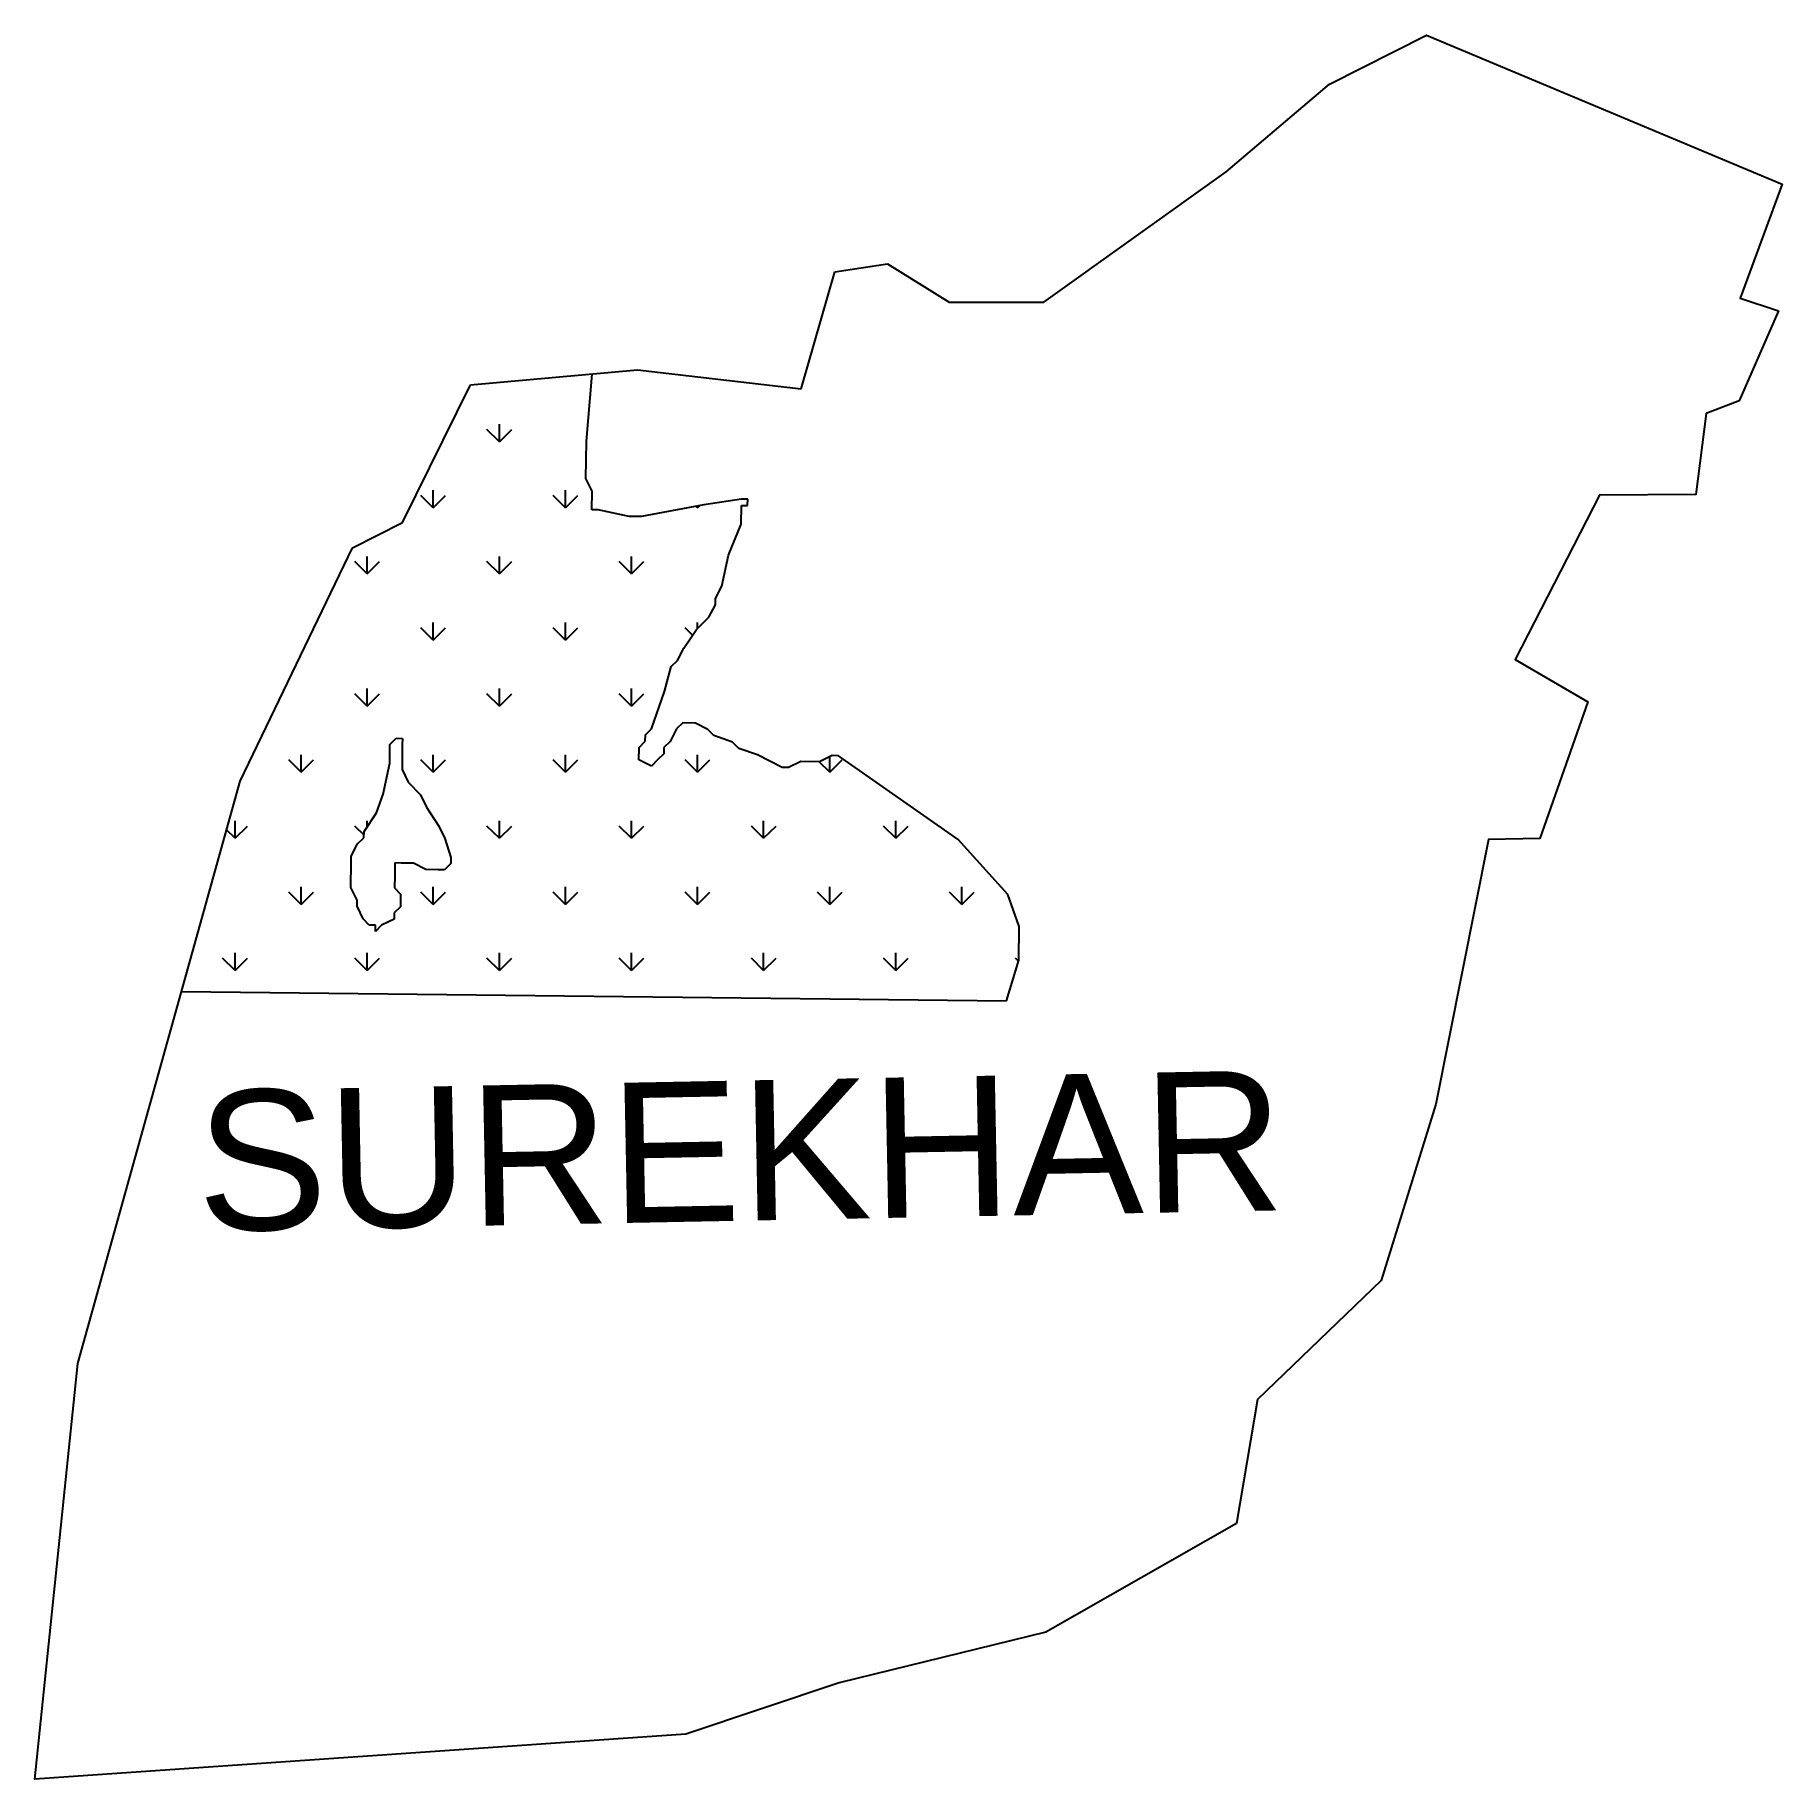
# Model space of a CAD drawing. Header units: metres. Extents: x 274922 to 276044, y 2074005 to 2075125.
import ezdxf

# ---------------------------------------------------------------- set-up
doc = ezdxf.new("R2010")
doc.units = ezdxf.units.M
doc.header["$MEASUREMENT"] = 0
for name, color, linetype in [('MANGROOVES', 112, 'Continuous'), ('village', 3, 'Continuous'), ('VILLAGE NAME', 250, 'Continuous')]:
    doc.layers.add(name, color=color, linetype=linetype)
doc.styles.get("Standard").update_dxf_attribs({"font": 'simplex.shx'})

msp = doc.modelspace()

# ---------------------------------------------------------------- linework, layer by layer
at = {"color": 3, "flags": 128}
msp.add_lwpolyline([(275435.6, 2074972.4), (275469.3, 2074977.7)], dxfattribs=at)
at = {"layer": 'MANGROOVES'}
for p, q in [((275276, 2074863.8), (275279.8, 2074906.9)), ((275275.7, 2074839.8), (275276, 2074863.8)), ((275279.6, 2074831.7), (275275.7, 2074839.8)), ((275279.5, 2074819.7), (275279.6, 2074831.7)), ((275351.5, 2074822.9), (275311.4, 2074815.4)), ((275375.6, 2074826.6), (275351.5, 2074822.9)), ((275379.6, 2074826.6), (275375.6, 2074826.6)), ((275379.5, 2074822.6), (275379.6, 2074826.6)), ((275283.5, 2074819.7), (275279.5, 2074819.7)), ((275303.4, 2074815.4), (275283.5, 2074819.7)), ((275311.4, 2074815.4), (275303.4, 2074815.4)), ((275375.4, 2074810.6), (275375.5, 2074822.6)), ((275375.5, 2074822.6), (275379.5, 2074822.6)), ((275367.2, 2074790.7), (275375.4, 2074810.6)), ((275363, 2074770.8), (275367.2, 2074790.7)), ((275358.9, 2074762.8), (275363, 2074770.8)), ((275354.7, 2074750.9), (275358.8, 2074758.8)), ((275358.8, 2074758.8), (275358.9, 2074762.8)), ((275346.6, 2074742.9), (275354.7, 2074750.9)), ((275338.5, 2074731), (275346.6, 2074742.9)), ((275330.4, 2074719.1), (275334.4, 2074723.1)), ((275334.4, 2074723.1), (275338.5, 2074731)), ((275326.2, 2074703.2), (275330.4, 2074719.1)), ((275317.9, 2074679.2), (275326.2, 2074703.2)), ((275313.9, 2074675.3), (275317.9, 2074679.2)), ((275333.9, 2074679.1), (275329.8, 2074671.1)), ((275338, 2074683), (275333.9, 2074679.1)), ((275346, 2074682.9), (275338, 2074683)), ((275353.9, 2074678.8), (275346, 2074682.9)), ((275357.9, 2074674.8), (275353.9, 2074678.8)), ((275149.8, 2074669.1), (275153.9, 2074673.1)), ((275149.8, 2074665.1), (275149.8, 2074669.1)), ((275153.9, 2074673.1), (275157.9, 2074673)), ((275157.9, 2074673), (275157.8, 2074669)), ((275157.8, 2074669), (275157.8, 2074665)), ((275157.9, 2074673), (275157.9, 2074673)), ((275309.7, 2074659.3), (275309.8, 2074667.3)), ((275309.8, 2074667.3), (275313.8, 2074671.3)), ((275313.8, 2074671.3), (275313.9, 2074675.3)), ((275329.8, 2074671.1), (275325.8, 2074667.2)), ((275325.8, 2074667.2), (275325.8, 2074663.2)), ((275369.8, 2074670.7), (275357.9, 2074674.8)), ((275373.8, 2074666.6), (275369.8, 2074670.7)), ((275385.8, 2074662.5), (275373.8, 2074666.6)), ((275145.5, 2074637.2), (275149.7, 2074657.1)), ((275149.7, 2074657.1), (275149.8, 2074665.1)), ((275157.7, 2074661), (275157.6, 2074653)), ((275157.8, 2074665), (275157.7, 2074661)), ((275317.7, 2074655.2), (275309.7, 2074659.3)), ((275321.7, 2074659.2), (275317.7, 2074655.2)), ((275325.8, 2074663.2), (275321.7, 2074659.2)), ((275393.7, 2074658.4), (275385.8, 2074662.5)), ((275401.7, 2074654.3), (275393.7, 2074658.4)), ((275413.7, 2074658.2), (275405.7, 2074654.3)), ((275425.7, 2074658), (275413.7, 2074658.2)), ((275433.8, 2074662), (275425.7, 2074658)), ((275437.8, 2074661.9), (275433.8, 2074662)), ((275514.6, 2074608.1), (275437.8, 2074661.9)), ((275157.6, 2074653), (275161.5, 2074645)), ((275161.5, 2074645), (275169.5, 2074636.9)), ((275405.7, 2074654.3), (275401.7, 2074654.3)), ((275141.3, 2074625.2), (275145.5, 2074637.2)), ((275169.5, 2074636.9), (275173.4, 2074628.8)), ((275133.2, 2074613.3), (275141.3, 2074625.2)), ((275173.4, 2074628.8), (275181.2, 2074616.7)), ((275133.1, 2074609.3), (275133.2, 2074613.3)), ((275181.2, 2074616.7), (275185.1, 2074608.7)), ((275125, 2074597.4), (275129.1, 2074605.3)), ((275129.1, 2074605.3), (275133.1, 2074609.3)), ((275185.1, 2074608.7), (275189, 2074596.7)), ((275546.5, 2074572.9), (275514.6, 2074608.1)), ((275124.8, 2074577.4), (275125, 2074593.4)), ((275125, 2074593.4), (275125, 2074597.4)), ((275153, 2074593.1), (275152.9, 2074589.1)), ((275152.9, 2074589.1), (275152.9, 2074585.1)), ((275157, 2074593), (275153, 2074593.1)), ((275165, 2074592.9), (275157, 2074593)), ((275172.9, 2074588.8), (275165, 2074592.9)), ((275180.9, 2074588.7), (275172.9, 2074588.8)), ((275184.9, 2074588.7), (275180.9, 2074588.7)), ((275189, 2074592.7), (275184.9, 2074588.7)), ((275189, 2074596.7), (275189, 2074592.7)), ((275128.7, 2074569.3), (275124.8, 2074577.4)), ((275152.9, 2074585.1), (275152.8, 2074577.1)), ((275152.8, 2074577.1), (275156.7, 2074573)), ((275128.7, 2074565.3), (275128.7, 2074569.3)), ((275132.6, 2074557.3), (275128.7, 2074565.3)), ((275156.7, 2074565), (275152.6, 2074561.1)), ((275156.7, 2074573), (275156.7, 2074565)), ((275553.9, 2074552.4), (275546.5, 2074572.9)), ((275136.5, 2074553.2), (275132.6, 2074557.3)), ((275152.6, 2074557.1), (275144.5, 2074553.1)), ((275152.6, 2074561.1), (275152.6, 2074557.1)), ((275140.5, 2074553.2), (275136.5, 2074553.2)), ((275140.5, 2074549.2), (275140.5, 2074553.2)), ((275144.5, 2074553.1), (275140.5, 2074549.2)), ((275553.7, 2074530.8), (275553.9, 2074552.4)), ((275545.7, 2074504.7), (275553.7, 2074530.8)), ((275016, 2074510.6), (275545.7, 2074504.7))]:
    msp.add_line(p, q, dxfattribs=at)
at = {"layer": 'MANGROOVES', "linetype": 'Continuous'}
for p, q in [((275220.1, 2074863.4), (275212.1, 2074871.4)), ((275220.1, 2074863.4), (275220.1, 2074874.7)), ((275220.1, 2074863.4), (275228.1, 2074871.4)), ((275177.7, 2074821), (275169.7, 2074829)), ((275177.7, 2074821), (275177.7, 2074832.3)), ((275177.7, 2074821), (275185.6, 2074829)), ((275262.5, 2074821), (275254.6, 2074829)), ((275262.5, 2074821), (275262.5, 2074832.3)), ((275262.5, 2074821), (275270.5, 2074829)), ((275347.4, 2074821), (275346.4, 2074821.9)), ((275347.4, 2074821), (275348.8, 2074822.4)), ((275347.4, 2074821), (275347.4, 2074822.1)), ((275135.2, 2074778.6), (275135.2, 2074789.8)), ((275220.1, 2074778.6), (275220.1, 2074789.8)), ((275305, 2074778.6), (275305, 2074789.8)), ((275135.2, 2074778.6), (275127.3, 2074786.5)), ((275135.2, 2074778.6), (275143.2, 2074786.5)), ((275220.1, 2074778.6), (275212.1, 2074786.5)), ((275220.1, 2074778.6), (275228.1, 2074786.5)), ((275305, 2074778.6), (275297, 2074786.5)), ((275305, 2074778.6), (275312.9, 2074786.5)), ((275177.7, 2074736.1), (275177.7, 2074747.4)), ((275262.5, 2074736.1), (275262.5, 2074747.4)), ((275347.4, 2074743.7), (275347.4, 2074747.4)), ((275177.7, 2074736.1), (275169.7, 2074744.1)), ((275177.7, 2074736.1), (275185.6, 2074744.1)), ((275262.5, 2074736.1), (275254.6, 2074744.1)), ((275262.5, 2074736.1), (275270.5, 2074744.1)), ((275344.2, 2074739.3), (275339.4, 2074744.1)), ((275135.2, 2074693.7), (275127.3, 2074701.7)), ((275135.2, 2074693.7), (275135.2, 2074705)), ((275135.2, 2074693.7), (275143.2, 2074701.7)), ((275220.1, 2074693.7), (275212.1, 2074701.7)), ((275220.1, 2074693.7), (275220.1, 2074705)), ((275220.1, 2074693.7), (275228.1, 2074701.7)), ((275305, 2074693.7), (275297, 2074701.7)), ((275305, 2074693.7), (275305, 2074705)), ((275305, 2074693.7), (275312.9, 2074701.7)), ((275092.8, 2074651.3), (275084.9, 2074659.3)), ((275092.8, 2074651.3), (275092.8, 2074662.5)), ((275092.8, 2074651.3), (275100.8, 2074659.3)), ((275177.7, 2074651.3), (275169.7, 2074659.3)), ((275177.7, 2074651.3), (275177.7, 2074662.5)), ((275177.7, 2074651.3), (275185.6, 2074659.3)), ((275262.5, 2074651.3), (275254.6, 2074659.3)), ((275262.5, 2074651.3), (275262.5, 2074662.5)), ((275262.5, 2074651.3), (275270.5, 2074659.3)), ((275347.4, 2074651.3), (275339.4, 2074659.3)), ((275347.4, 2074651.3), (275347.4, 2074662.5)), ((275347.4, 2074651.3), (275355.3, 2074659.3)), ((275432.2, 2074651.3), (275425.5, 2074658)), ((275432.2, 2074651.3), (275432.2, 2074661.2)), ((275432.2, 2074651.3), (275440.2, 2074659.3)), ((275050.4, 2074608.9), (275045, 2074614.3)), ((275050.4, 2074608.9), (275050.4, 2074620.1)), ((275050.4, 2074608.9), (275058.4, 2074616.8)), ((275133.2, 2074611), (275127.3, 2074616.8)), ((275135.2, 2074616.3), (275135.2, 2074620.1)), ((275220.1, 2074608.9), (275212.1, 2074616.8)), ((275220.1, 2074608.9), (275220.1, 2074620.1)), ((275220.1, 2074608.9), (275228.1, 2074616.8)), ((275305, 2074608.9), (275297, 2074616.8)), ((275305, 2074608.9), (275305, 2074620.1)), ((275305, 2074608.9), (275312.9, 2074616.8)), ((275389.8, 2074608.9), (275381.9, 2074616.8)), ((275389.8, 2074608.9), (275389.8, 2074620.1)), ((275389.8, 2074608.9), (275397.8, 2074616.8)), ((275474.7, 2074608.9), (275466.7, 2074616.8)), ((275474.7, 2074608.9), (275474.7, 2074620.1)), ((275474.7, 2074608.9), (275482.6, 2074616.8)), ((275092.8, 2074566.4), (275092.8, 2074577.7)), ((275177.7, 2074566.4), (275177.7, 2074577.7)), ((275262.5, 2074566.4), (275262.5, 2074577.7)), ((275347.4, 2074566.4), (275347.4, 2074577.7)), ((275432.2, 2074566.4), (275432.2, 2074577.7)), ((275517.1, 2074566.4), (275517.1, 2074577.7)), ((275092.8, 2074566.4), (275084.9, 2074574.4)), ((275092.8, 2074566.4), (275100.8, 2074574.4)), ((275177.7, 2074566.4), (275169.7, 2074574.4)), ((275177.7, 2074566.4), (275185.6, 2074574.4)), ((275262.5, 2074566.4), (275254.6, 2074574.4)), ((275262.5, 2074566.4), (275270.5, 2074574.4)), ((275347.4, 2074566.4), (275339.4, 2074574.4)), ((275347.4, 2074566.4), (275355.3, 2074574.4)), ((275432.2, 2074566.4), (275424.3, 2074574.4)), ((275432.2, 2074566.4), (275440.2, 2074574.4)), ((275517.1, 2074566.4), (275509.1, 2074574.4)), ((275517.1, 2074566.4), (275525, 2074574.4)), ((275050.4, 2074524), (275042.4, 2074532)), ((275050.4, 2074524), (275050.4, 2074535.3)), ((275050.4, 2074524), (275058.4, 2074532)), ((275135.2, 2074524), (275127.3, 2074532)), ((275135.2, 2074524), (275135.2, 2074535.3)), ((275135.2, 2074524), (275143.2, 2074532)), ((275220.1, 2074524), (275212.1, 2074532)), ((275220.1, 2074524), (275220.1, 2074535.3)), ((275220.1, 2074524), (275228.1, 2074532)), ((275305, 2074524), (275297, 2074532)), ((275305, 2074524), (275305, 2074535.3)), ((275305, 2074524), (275312.9, 2074532)), ((275389.8, 2074524), (275381.9, 2074532)), ((275389.8, 2074524), (275389.8, 2074535.3)), ((275389.8, 2074524), (275397.8, 2074532)), ((275474.7, 2074524), (275466.7, 2074532)), ((275474.7, 2074524), (275474.7, 2074535.3)), ((275474.7, 2074524), (275482.6, 2074532)), ((275553.4, 2074530.1), (275551.6, 2074532))]:
    msp.add_line(p, q, dxfattribs=at)
at = {"layer": 'village', "color": 3}
for p, q in [((275414, 2074897.3), (275435.6, 2074972.4)), ((275201.6, 2074899.9), (275308.7, 2074909.5)), ((275308.7, 2074909.5), (275414, 2074897.3)), ((275157.9, 2074811.7), (275201.6, 2074899.9)), ((275125.8, 2074795.4), (275157.9, 2074811.7)), ((275053.7, 2074645.5), (275125.8, 2074795.4)), ((274949.4, 2074271.8), (275053.7, 2074645.5))]:
    msp.add_line(p, q, dxfattribs=at)
msp.add_polyline3d([(275469.3, 2074977.7, 0), (275508.9, 2074953, 0), (275569.7, 2074953.1, 0), (275686.7, 2075036.7, 0), (275753.1, 2075092.9, 0), (275815.4, 2075124.5, 0), (276043.7, 2075028.8, 0), (276016.8, 2074955.7, 0), (276041.5, 2074947.4, 0), (276016.2, 2074889.6, 0), (275994.9, 2074881.5, 0), (275988.4, 2074829.5, 0), (275926.5, 2074829.1, 0), (275872.4, 2074723.6, 0), (275918.9, 2074696.5, 0), (275888.1, 2074608.7, 0), (275855.3, 2074608.2, 0), (275821.5, 2074438.3, 0), (275786.3, 2074325.1, 0), (275706.8, 2074248.8, 0), (275693.4, 2074169.1, 0), (275570.9, 2074099.4, 0), (275438.2, 2074066.9, 0), (275339.8, 2074033.9, 0), (274921.9, 2074005.1, 0), (274949.4, 2074271.8, 0)], dxfattribs=at)

# ---------------------------------------------------------------- texts
at = {"layer": 'VILLAGE NAME', "insert": (275024.8, 2074446.7), "char_height": 89.98, "attachment_point": 1, "rotation": 1.1028}
msp.add_mtext_dynamic_manual_height_columns('{\\fArial|b0|i0|c0|p34;SUREKHAR}', width=601.475, gutter_width=449.9, heights=[0], dxfattribs=at)

doc.saveas('drawing.dxf')
